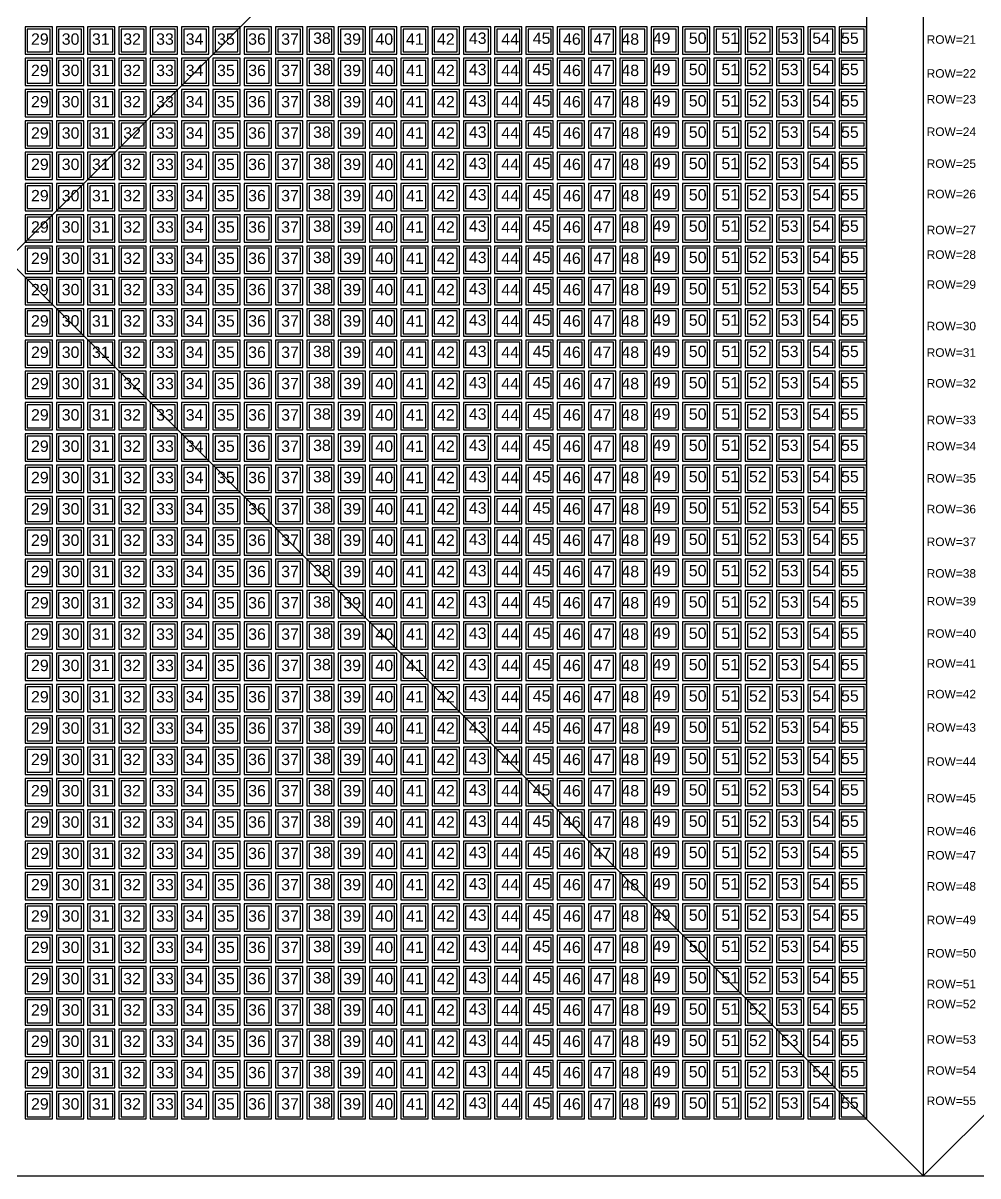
# Model space of a CAD drawing. Header units: inches. Extents: x 0 to 907042749, y -2200 to 1199479692.
# Drawn here: x 906922900 to 906939675, y 1199439583 to 1199459829 of the extents above; entities that cross this region are included whole.
import ezdxf

# ---------------------------------------------------------------- set-up
doc = ezdxf.new("R2010")
doc.units = ezdxf.units.IN
doc.header["$MEASUREMENT"] = 0
doc.styles.get("Standard").update_dxf_attribs({"font": 'arial.ttf'})

# ---------------------------------------------------------------- blocks, each defined once
blk = doc.blocks.new('Formwork')
blk.add_lwpolyline([(240, 240), (-240, 240), (-240, -240), (240, -240)], close=True)
blk.add_lwpolyline([(200, 200), (-200, 200), (-200, -200), (200, -200), (200, 200)])
blk = doc.blocks.new('*U66')
at = {"layer": 'Defpoints'}
blk.add_blockref('Formwork', (0, 0), dxfattribs=at)
blk = doc.blocks.new('*U65')
at = {"color": 0, "linetype": 'ByBlock', "lineweight": -2, "transparency": 16777216}
for p in [(15400, 18700), (15950, 18700), (16500, 18700), (17050, 18700), (17600, 18700), (18150, 18700), (18700, 18700), (19250, 18700), (19800, 18700), (20350, 18700), (20900, 18700), (21450, 18700), (22000, 18700), (22550, 18700), (23100, 18700), (23650, 18700), (24200, 18700), (24750, 18700), (25300, 18700), (25850, 18700), (26400, 18700), (26950, 18700), (27500, 18700), (28050, 18700), (28600, 18700), (29150, 18700), (29700, 18700), (15400, 18150), (15950, 18150), (16500, 18150), (17050, 18150), (17600, 18150), (18150, 18150), (18700, 18150), (19250, 18150), (19800, 18150), (20350, 18150), (20900, 18150), (21450, 18150), (22000, 18150), (22550, 18150), (23100, 18150), (23650, 18150), (24200, 18150), (24750, 18150), (25300, 18150), (25850, 18150), (26400, 18150), (26950, 18150), (27500, 18150), (28050, 18150), (28600, 18150), (29150, 18150), (29700, 18150), (15400, 17600), (15950, 17600), (16500, 17600), (17050, 17600), (17600, 17600), (18150, 17600), (18700, 17600), (19250, 17600), (19800, 17600), (20350, 17600), (20900, 17600), (21450, 17600), (22000, 17600), (22550, 17600), (23100, 17600), (23650, 17600), (24200, 17600), (24750, 17600), (25300, 17600), (25850, 17600), (26400, 17600), (26950, 17600), (27500, 17600), (28050, 17600), (28600, 17600), (29150, 17600), (29700, 17600), (15400, 17050), (15950, 17050), (16500, 17050), (17050, 17050), (17600, 17050), (18150, 17050), (18700, 17050), (19250, 17050), (19800, 17050), (20350, 17050), (20900, 17050), (21450, 17050), (22000, 17050), (22550, 17050), (23100, 17050), (23650, 17050), (24200, 17050), (24750, 17050), (25300, 17050), (25850, 17050), (26400, 17050), (26950, 17050), (27500, 17050), (28050, 17050), (28600, 17050), (29150, 17050), (29700, 17050), (15400, 16500), (15950, 16500), (16500, 16500), (17050, 16500), (17600, 16500), (18150, 16500), (18700, 16500), (19250, 16500), (19800, 16500), (20350, 16500), (20900, 16500), (21450, 16500), (22000, 16500), (22550, 16500), (23100, 16500), (23650, 16500), (24200, 16500), (24750, 16500), (25300, 16500), (25850, 16500), (26400, 16500), (26950, 16500), (27500, 16500), (28050, 16500), (28600, 16500), (29150, 16500), (29700, 16500), (15400, 15950), (15950, 15950), (16500, 15950), (17050, 15950), (17600, 15950), (18150, 15950), (18700, 15950), (19250, 15950), (19800, 15950), (20350, 15950), (20900, 15950), (21450, 15950), (22000, 15950), (22550, 15950), (23100, 15950), (23650, 15950), (24200, 15950), (24750, 15950), (25300, 15950), (25850, 15950), (26400, 15950), (26950, 15950), (27500, 15950), (28050, 15950), (28600, 15950), (29150, 15950), (29700, 15950), (15400, 15400), (15950, 15400), (16500, 15400), (17050, 15400), (17600, 15400), (18150, 15400), (18700, 15400), (19250, 15400), (19800, 15400), (20350, 15400), (20900, 15400), (21450, 15400), (22000, 15400), (22550, 15400), (23100, 15400), (23650, 15400), (24200, 15400), (24750, 15400), (25300, 15400), (25850, 15400), (26400, 15400), (26950, 15400), (27500, 15400), (28050, 15400), (28600, 15400), (29150, 15400), (29700, 15400), (15400, 14850), (15950, 14850), (16500, 14850), (17050, 14850), (17600, 14850), (18150, 14850), (18700, 14850), (19250, 14850), (19800, 14850), (20350, 14850), (20900, 14850), (21450, 14850), (22000, 14850), (22550, 14850), (23100, 14850), (23650, 14850), (24200, 14850), (24750, 14850), (25300, 14850), (25850, 14850), (26400, 14850), (26950, 14850), (27500, 14850), (28050, 14850), (28600, 14850), (29150, 14850), (29700, 14850), (15400, 14300), (15950, 14300), (16500, 14300), (17050, 14300), (17600, 14300), (18150, 14300), (18700, 14300), (19250, 14300), (19800, 14300), (20350, 14300), (20900, 14300), (21450, 14300), (22000, 14300), (22550, 14300), (23100, 14300), (23650, 14300), (24200, 14300), (24750, 14300), (25300, 14300), (25850, 14300), (26400, 14300), (26950, 14300), (27500, 14300), (28050, 14300), (28600, 14300), (29150, 14300), (29700, 14300), (15400, 13750), (15950, 13750), (16500, 13750), (17050, 13750), (17600, 13750), (18150, 13750), (18700, 13750), (19250, 13750), (19800, 13750), (20350, 13750), (20900, 13750), (21450, 13750), (22000, 13750), (22550, 13750), (23100, 13750), (23650, 13750), (24200, 13750), (24750, 13750), (25300, 13750), (25850, 13750), (26400, 13750), (26950, 13750), (27500, 13750), (28050, 13750), (28600, 13750), (29150, 13750), (29700, 13750), (15400, 13200), (15950, 13200), (16500, 13200), (17050, 13200), (17600, 13200), (18150, 13200), (18700, 13200), (19250, 13200), (19800, 13200), (20350, 13200), (20900, 13200), (21450, 13200), (22000, 13200), (22550, 13200), (23100, 13200), (23650, 13200), (24200, 13200), (24750, 13200), (25300, 13200), (25850, 13200), (26400, 13200), (26950, 13200), (27500, 13200), (28050, 13200), (28600, 13200), (29150, 13200), (29700, 13200), (15400, 12650), (15950, 12650), (16500, 12650), (17050, 12650), (17600, 12650), (18150, 12650), (18700, 12650), (19250, 12650), (19800, 12650), (20350, 12650), (20900, 12650), (21450, 12650), (22000, 12650), (22550, 12650), (23100, 12650), (23650, 12650), (24200, 12650), (24750, 12650), (25300, 12650), (25850, 12650), (26400, 12650), (26950, 12650), (27500, 12650), (28050, 12650), (28600, 12650), (29150, 12650), (29700, 12650), (15400, 12100), (15950, 12100), (16500, 12100), (17050, 12100), (17600, 12100), (18150, 12100), (18700, 12100), (19250, 12100), (19800, 12100), (20350, 12100), (20900, 12100), (21450, 12100), (22000, 12100), (22550, 12100), (23100, 12100), (23650, 12100), (24200, 12100), (24750, 12100), (25300, 12100), (25850, 12100), (26400, 12100), (26950, 12100), (27500, 12100), (28050, 12100), (28600, 12100), (29150, 12100), (29700, 12100), (15400, 11550), (15950, 11550), (16500, 11550), (17050, 11550), (17600, 11550), (18150, 11550), (18700, 11550), (19250, 11550), (19800, 11550), (20350, 11550), (20900, 11550), (21450, 11550), (22000, 11550), (22550, 11550), (23100, 11550), (23650, 11550), (24200, 11550), (24750, 11550), (25300, 11550), (25850, 11550), (26400, 11550), (26950, 11550), (27500, 11550), (28050, 11550), (28600, 11550), (29150, 11550), (29700, 11550), (15400, 11000), (15950, 11000), (16500, 11000), (17050, 11000), (17600, 11000), (18150, 11000), (18700, 11000), (19250, 11000), (19800, 11000), (20350, 11000), (20900, 11000), (21450, 11000), (22000, 11000), (22550, 11000), (23100, 11000), (23650, 11000), (24200, 11000), (24750, 11000), (25300, 11000), (25850, 11000), (26400, 11000), (26950, 11000), (27500, 11000), (28050, 11000), (28600, 11000), (29150, 11000), (29700, 11000), (15400, 10450), (15950, 10450), (16500, 10450), (17050, 10450), (17600, 10450), (18150, 10450), (18700, 10450), (19250, 10450), (19800, 10450), (20350, 10450), (20900, 10450), (21450, 10450), (22000, 10450), (22550, 10450), (23100, 10450), (23650, 10450), (24200, 10450), (24750, 10450), (25300, 10450), (25850, 10450), (26400, 10450), (26950, 10450), (27500, 10450), (28050, 10450), (28600, 10450), (29150, 10450), (29700, 10450), (15400, 9900), (15950, 9900), (16500, 9900), (17050, 9900), (17600, 9900), (18150, 9900), (18700, 9900), (19250, 9900), (19800, 9900), (20350, 9900), (20900, 9900), (21450, 9900), (22000, 9900), (22550, 9900), (23100, 9900), (23650, 9900), (24200, 9900), (24750, 9900), (25300, 9900), (25850, 9900), (26400, 9900), (26950, 9900), (27500, 9900), (28050, 9900), (28600, 9900), (29150, 9900), (29700, 9900), (15400, 9350), (15950, 9350), (16500, 9350), (17050, 9350), (17600, 9350), (18150, 9350), (18700, 9350), (19250, 9350), (19800, 9350), (20350, 9350), (20900, 9350), (21450, 9350), (22000, 9350), (22550, 9350), (23100, 9350), (23650, 9350), (24200, 9350), (24750, 9350), (25300, 9350), (25850, 9350), (26400, 9350), (26950, 9350), (27500, 9350), (28050, 9350), (28600, 9350), (29150, 9350), (29700, 9350), (15400, 8800), (15950, 8800), (16500, 8800), (17050, 8800), (17600, 8800), (18150, 8800), (18700, 8800), (19250, 8800), (19800, 8800), (20350, 8800), (20900, 8800), (21450, 8800), (22000, 8800), (22550, 8800), (23100, 8800), (23650, 8800), (24200, 8800), (24750, 8800), (25300, 8800), (25850, 8800), (26400, 8800), (26950, 8800), (27500, 8800), (28050, 8800), (28600, 8800), (29150, 8800), (29700, 8800), (15400, 8250), (15950, 8250), (16500, 8250), (17050, 8250), (17600, 8250), (18150, 8250), (18700, 8250), (19250, 8250), (19800, 8250), (20350, 8250), (20900, 8250), (21450, 8250), (22000, 8250), (22550, 8250), (23100, 8250), (23650, 8250), (24200, 8250), (24750, 8250), (25300, 8250), (25850, 8250), (26400, 8250), (26950, 8250), (27500, 8250), (28050, 8250), (28600, 8250), (29150, 8250), (29700, 8250), (15400, 7700), (15950, 7700), (16500, 7700), (17050, 7700), (17600, 7700), (18150, 7700), (18700, 7700), (19250, 7700), (19800, 7700), (20350, 7700), (20900, 7700), (21450, 7700), (22000, 7700), (22550, 7700), (23100, 7700), (23650, 7700), (24200, 7700), (24750, 7700), (25300, 7700), (25850, 7700), (26400, 7700), (26950, 7700), (27500, 7700), (28050, 7700), (28600, 7700), (29150, 7700), (29700, 7700), (15400, 7150), (15950, 7150), (16500, 7150), (17050, 7150), (17600, 7150), (18150, 7150), (18700, 7150), (19250, 7150), (19800, 7150), (20350, 7150), (20900, 7150), (21450, 7150), (22000, 7150), (22550, 7150), (23100, 7150), (23650, 7150), (24200, 7150), (24750, 7150), (25300, 7150), (25850, 7150), (26400, 7150), (26950, 7150), (27500, 7150), (28050, 7150), (28600, 7150), (29150, 7150), (29700, 7150), (15400, 6600), (15950, 6600), (16500, 6600), (17050, 6600), (17600, 6600), (18150, 6600), (18700, 6600), (19250, 6600), (19800, 6600), (20350, 6600), (20900, 6600), (21450, 6600), (22000, 6600), (22550, 6600), (23100, 6600), (23650, 6600), (24200, 6600), (24750, 6600), (25300, 6600), (25850, 6600), (26400, 6600), (26950, 6600), (27500, 6600), (28050, 6600), (28600, 6600), (29150, 6600), (29700, 6600), (15400, 6050), (15950, 6050), (16500, 6050), (17050, 6050), (17600, 6050), (18150, 6050), (18700, 6050), (19250, 6050), (19800, 6050), (20350, 6050), (20900, 6050), (21450, 6050), (22000, 6050), (22550, 6050), (23100, 6050), (23650, 6050), (24200, 6050), (24750, 6050), (25300, 6050), (25850, 6050), (26400, 6050), (26950, 6050), (27500, 6050), (28050, 6050), (28600, 6050), (29150, 6050), (29700, 6050), (15400, 5500), (15950, 5500), (16500, 5500), (17050, 5500), (17600, 5500), (18150, 5500), (18700, 5500), (19250, 5500), (19800, 5500), (20350, 5500), (20900, 5500), (21450, 5500), (22000, 5500), (22550, 5500), (23100, 5500), (23650, 5500), (24200, 5500), (24750, 5500), (25300, 5500), (25850, 5500), (26400, 5500), (26950, 5500), (27500, 5500), (28050, 5500), (28600, 5500), (29150, 5500), (29700, 5500), (15400, 4950), (15950, 4950), (16500, 4950), (17050, 4950), (17600, 4950), (18150, 4950), (18700, 4950), (19250, 4950), (19800, 4950), (20350, 4950), (20900, 4950), (21450, 4950), (22000, 4950), (22550, 4950), (23100, 4950), (23650, 4950), (24200, 4950), (24750, 4950), (25300, 4950), (25850, 4950), (26400, 4950), (26950, 4950), (27500, 4950), (28050, 4950), (28600, 4950), (29150, 4950), (29700, 4950), (15400, 4400), (15950, 4400), (16500, 4400), (17050, 4400), (17600, 4400), (18150, 4400), (18700, 4400), (19250, 4400), (19800, 4400), (20350, 4400), (20900, 4400), (21450, 4400), (22000, 4400), (22550, 4400), (23100, 4400), (23650, 4400), (24200, 4400), (24750, 4400), (25300, 4400), (25850, 4400), (26400, 4400), (26950, 4400), (27500, 4400), (28050, 4400), (28600, 4400), (29150, 4400), (29700, 4400), (15400, 3850), (15950, 3850), (16500, 3850), (17050, 3850), (17600, 3850), (18150, 3850), (18700, 3850), (19250, 3850), (19800, 3850), (20350, 3850), (20900, 3850), (21450, 3850), (22000, 3850), (22550, 3850), (23100, 3850), (23650, 3850), (24200, 3850), (24750, 3850), (25300, 3850), (25850, 3850), (26400, 3850), (26950, 3850), (27500, 3850), (28050, 3850), (28600, 3850), (29150, 3850), (29700, 3850), (15400, 3300), (15950, 3300), (16500, 3300), (17050, 3300), (17600, 3300), (18150, 3300), (18700, 3300), (19250, 3300), (19800, 3300), (20350, 3300), (20900, 3300), (21450, 3300), (22000, 3300), (22550, 3300), (23100, 3300), (23650, 3300), (24200, 3300), (24750, 3300), (25300, 3300), (25850, 3300), (26400, 3300), (26950, 3300), (27500, 3300), (28050, 3300), (28600, 3300), (29150, 3300), (29700, 3300), (15400, 2750), (15950, 2750), (16500, 2750), (17050, 2750), (17600, 2750), (18150, 2750), (18700, 2750), (19250, 2750), (19800, 2750), (20350, 2750), (20900, 2750), (21450, 2750), (22000, 2750), (22550, 2750), (23100, 2750), (23650, 2750), (24200, 2750), (24750, 2750), (25300, 2750), (25850, 2750), (26400, 2750), (26950, 2750), (27500, 2750), (28050, 2750), (28600, 2750), (29150, 2750), (29700, 2750), (15400, 2200), (15950, 2200), (16500, 2200), (17050, 2200), (17600, 2200), (18150, 2200), (18700, 2200), (19250, 2200), (19800, 2200), (20350, 2200), (20900, 2200), (21450, 2200), (22000, 2200), (22550, 2200), (23100, 2200), (23650, 2200), (24200, 2200), (24750, 2200), (25300, 2200), (25850, 2200), (26400, 2200), (26950, 2200), (27500, 2200), (28050, 2200), (28600, 2200), (29150, 2200), (29700, 2200), (15400, 1650), (15950, 1650), (16500, 1650), (17050, 1650), (17600, 1650), (18150, 1650), (18700, 1650), (19250, 1650), (19800, 1650), (20350, 1650), (20900, 1650), (21450, 1650), (22000, 1650), (22550, 1650), (23100, 1650), (23650, 1650), (24200, 1650), (24750, 1650), (25300, 1650), (25850, 1650), (26400, 1650), (26950, 1650), (27500, 1650), (28050, 1650), (28600, 1650), (29150, 1650), (29700, 1650), (15400, 1100), (15950, 1100), (16500, 1100), (17050, 1100), (17600, 1100), (18150, 1100), (18700, 1100), (19250, 1100), (19800, 1100), (20350, 1100), (20900, 1100), (21450, 1100), (22000, 1100), (22550, 1100), (23100, 1100), (23650, 1100), (24200, 1100), (24750, 1100), (25300, 1100), (25850, 1100), (26400, 1100), (26950, 1100), (27500, 1100), (28050, 1100), (28600, 1100), (29150, 1100), (29700, 1100), (15400, 550), (15950, 550), (16500, 550), (17050, 550), (17600, 550), (18150, 550), (18700, 550), (19250, 550), (19800, 550), (20350, 550), (20900, 550), (21450, 550), (22000, 550), (22550, 550), (23100, 550), (23650, 550), (24200, 550), (24750, 550), (25300, 550), (25850, 550), (26400, 550), (26950, 550), (27500, 550), (28050, 550), (28600, 550), (29150, 550), (29700, 550), (15400, 0), (15950, 0), (16500, 0), (17050, 0), (17600, 0), (18150, 0), (18700, 0), (19250, 0), (19800, 0), (20350, 0), (20900, 0), (21450, 0), (22000, 0), (22550, 0), (23100, 0), (23650, 0), (24200, 0), (24750, 0), (25300, 0), (25850, 0), (26400, 0), (26950, 0), (27500, 0), (28050, 0), (28600, 0), (29150, 0), (29700, 0)]:
    blk.add_blockref('*U66', p, dxfattribs=at)
blk = doc.blocks.new('A$C5B282A8D')
for s, p in [('1', (240, -240)), ('2', (620, -256)), ('3', (1195, -240)), ('4', (1737, -240)), ('5', (2275, -240)), ('6', (2847, -240)), ('7', (3397, -240)), ('8', (3986, -253)), ('9', (4542, -240)), ('10', (5002, -283)), ('11', (5528, -283)), ('12', (6050, -283)), ('13', (6637, -283)), ('14', (7192, -283)), ('15', (7728, -271)), ('16', (8250, -271)), ('17', (8813, -283)), ('18', (9325, -283)), ('19', (9916, -283)), ('20', (10506, -290)), ('21', (11095, -275)), ('22', (11624, -275)), ('23', (12213, -275)), ('24', (12726, -275)), ('25', (13283, -275)), ('26', (13803, -275)), ('27', (14429, -275)), ('28', (14893, -275)), ('29', (15465, -275)), ('30', (16005, -275)), ('31', (16536, -275)), ('32', (17085, -275)), ('33', (17663, -275)), ('34', (18183, -275)), ('35', (18733, -275)), ('36', (19280, -275)), ('37', (19860, -275)), ('38', (20421, -260)), ('39', (20951, -275)), ('40', (21516, -275)), ('41', (22054, -275)), ('42', (22597, -275)), ('43', (23157, -260)), ('44', (23727, -275)), ('45', (24280, -260)), ('46', (24811, -275)), ('47', (25346, -275)), ('48', (25837, -275)), ('49', (26387, -260)), ('50', (27021, -260)), ('51', (27594, -260)), ('52', (28078, -260)), ('53', (28638, -260)), ('54', (29190, -260)), ('55', (29695, -260))]:
    blk.add_text(s, height=200).set_placement(p)
blk = doc.blocks.new('Casting_yard_type_2')
for p, q in [((-16090, 16090), (-16090, -16090)), ((-16090, 16090), (16090, -16090)), ((16090, 16090), (-16090, -16090)), ((16090, 16090), (16090, -16090)), ((15090, 15090), (15090, -15090)), ((-16090, -16090), (16090, -16090))]:
    blk.add_line(p, q)
for name, p in [('*U65', (-14850, -14850)), ('A$C5B282A8D', (-15050, 4050))]:
    blk.add_blockref(name, p)
for s, height, p in [('ROW=21', 150, (-16031, 3792)), ('38', 200, (5371, 3240)), ('43', 200, (8107, 3240)), ('49', 200, (11337, 3240)), ('50', 200, (11971, 3240)), ('52', 200, (13028, 3240)), ('53', 200, (13588, 3240)), ('ROW=22', 150, (-16031, 3196)), ('29', 200, (415, 3225)), ('30', 200, (955, 3225)), ('31', 200, (1486, 3225)), ('32', 200, (2035, 3225)), ('33', 200, (2613, 3225)), ('34', 200, (3133, 3225)), ('35', 200, (3683, 3225)), ('36', 200, (4230, 3225)), ('37', 200, (4810, 3225)), ('39', 200, (5901, 3225)), ('40', 200, (6466, 3225)), ('41', 200, (7004, 3225)), ('42', 200, (7547, 3225)), ('44', 200, (8677, 3225)), ('45', 200, (9230, 3240)), ('46', 200, (9761, 3225)), ('47', 200, (10296, 3225)), ('48', 200, (10787, 3225)), ('51', 200, (12544, 3240)), ('54', 200, (14140, 3240)), ('55', 200, (14645, 3240)), ('ROW=23', 150, (-16031, 2743)), ('29', 200, (415, 2675)), ('30', 200, (955, 2675)), ('31', 200, (1486, 2675)), ('32', 200, (2035, 2675)), ('33', 200, (2613, 2675)), ('34', 200, (3133, 2675)), ('35', 200, (3683, 2675)), ('36', 200, (4230, 2675)), ('37', 200, (4810, 2675)), ('38', 200, (5371, 2690)), ('39', 200, (5901, 2675)), ('40', 200, (6466, 2675)), ('41', 200, (7004, 2675)), ('42', 200, (7547, 2675)), ('43', 200, (8107, 2690)), ('44', 200, (8677, 2675)), ('45', 200, (9230, 2690)), ('46', 200, (9761, 2675)), ('47', 200, (10296, 2675)), ('48', 200, (10787, 2675)), ('49', 200, (11337, 2690)), ('50', 200, (11971, 2690)), ('51', 200, (12544, 2690)), ('52', 200, (13028, 2690)), ('53', 200, (13588, 2690)), ('54', 200, (14140, 2690)), ('55', 200, (14645, 2690)), ('ROW=24', 150, (-16031, 2173)), ('29', 200, (415, 2125)), ('30', 200, (955, 2125)), ('31', 200, (1486, 2125)), ('32', 200, (2035, 2125)), ('33', 200, (2613, 2125)), ('34', 200, (3133, 2125)), ('35', 200, (3683, 2125)), ('36', 200, (4230, 2125)), ('37', 200, (4810, 2125)), ('38', 200, (5371, 2140)), ('39', 200, (5901, 2125)), ('40', 200, (6466, 2125)), ('41', 200, (7004, 2125)), ('42', 200, (7547, 2125)), ('43', 200, (8107, 2140)), ('44', 200, (8677, 2125)), ('45', 200, (9230, 2140)), ('46', 200, (9761, 2125)), ('47', 200, (10296, 2125)), ('48', 200, (10787, 2125)), ('49', 200, (11337, 2140)), ('50', 200, (11971, 2140)), ('51', 200, (12544, 2140)), ('52', 200, (13028, 2140)), ('53', 200, (13588, 2140)), ('54', 200, (14140, 2140)), ('55', 200, (14645, 2140)), ('ROW=25', 150, (-16031, 1612)), ('29', 200, (415, 1575)), ('30', 200, (955, 1575)), ('31', 200, (1486, 1575)), ('32', 200, (2035, 1575)), ('33', 200, (2613, 1575)), ('34', 200, (3133, 1575)), ('35', 200, (3683, 1575)), ('36', 200, (4230, 1575)), ('37', 200, (4810, 1575)), ('38', 200, (5371, 1590)), ('39', 200, (5901, 1575)), ('40', 200, (6466, 1575)), ('41', 200, (7004, 1575)), ('42', 200, (7547, 1575)), ('43', 200, (8107, 1590)), ('44', 200, (8677, 1575)), ('45', 200, (9230, 1590)), ('46', 200, (9761, 1575)), ('47', 200, (10296, 1575)), ('48', 200, (10787, 1575)), ('49', 200, (11337, 1590)), ('50', 200, (11971, 1590)), ('51', 200, (12544, 1590)), ('52', 200, (13028, 1590)), ('53', 200, (13588, 1590)), ('54', 200, (14140, 1590)), ('55', 200, (14645, 1590)), ('ROW=26', 150, (-16031, 1079)), ('29', 200, (415, 1025)), ('30', 200, (955, 1025)), ('31', 200, (1486, 1025)), ('32', 200, (2035, 1025)), ('33', 200, (2613, 1025)), ('34', 200, (3133, 1025)), ('35', 200, (3683, 1025)), ('36', 200, (4230, 1025)), ('37', 200, (4810, 1025)), ('38', 200, (5371, 1040)), ('39', 200, (5901, 1025)), ('40', 200, (6466, 1025)), ('41', 200, (7004, 1025)), ('42', 200, (7547, 1025)), ('43', 200, (8107, 1040)), ('44', 200, (8677, 1025)), ('45', 200, (9230, 1040)), ('46', 200, (9761, 1025)), ('47', 200, (10296, 1025)), ('48', 200, (10787, 1025)), ('49', 200, (11337, 1040)), ('50', 200, (11971, 1040)), ('51', 200, (12544, 1040)), ('52', 200, (13028, 1040)), ('53', 200, (13588, 1040)), ('54', 200, (14140, 1040)), ('55', 200, (14645, 1040)), ('29', 200, (415, 475)), ('30', 200, (955, 475)), ('31', 200, (1486, 475)), ('32', 200, (2035, 475)), ('33', 200, (2613, 475)), ('34', 200, (3133, 475)), ('35', 200, (3683, 475)), ('36', 200, (4230, 475)), ('37', 200, (4810, 475)), ('38', 200, (5371, 490)), ('39', 200, (5901, 475)), ('40', 200, (6466, 475)), ('41', 200, (7004, 475)), ('42', 200, (7547, 475)), ('43', 200, (8107, 490)), ('44', 200, (8677, 475)), ('45', 200, (9230, 490)), ('46', 200, (9761, 475)), ('47', 200, (10296, 475)), ('48', 200, (10787, 475)), ('49', 200, (11337, 490)), ('50', 200, (11971, 490)), ('51', 200, (12544, 490)), ('52', 200, (13028, 490)), ('53', 200, (13588, 490)), ('54', 200, (14140, 490)), ('55', 200, (14645, 490)), ('ROW=27', 150, (-16031, 447)), ('ROW=28', 150, (-16031, 15)), ('29', 200, (415, -75)), ('30', 200, (955, -75)), ('31', 200, (1486, -75)), ('32', 200, (2035, -75)), ('33', 200, (2613, -75)), ('34', 200, (3133, -75)), ('35', 200, (3683, -75)), ('36', 200, (4230, -75)), ('37', 200, (4810, -75)), ('38', 200, (5371, -60)), ('39', 200, (5901, -75)), ('40', 200, (6466, -75)), ('41', 200, (7004, -75)), ('42', 200, (7547, -75)), ('43', 200, (8107, -60)), ('44', 200, (8677, -75)), ('45', 200, (9230, -60)), ('46', 200, (9761, -75)), ('47', 200, (10296, -75)), ('48', 200, (10787, -75)), ('49', 200, (11337, -60)), ('50', 200, (11971, -60)), ('51', 200, (12544, -60)), ('52', 200, (13028, -60)), ('53', 200, (13588, -60)), ('54', 200, (14140, -60)), ('55', 200, (14645, -60)), ('ROW=29', 150, (-16031, -511)), ('29', 200, (415, -625)), ('30', 200, (955, -625)), ('31', 200, (1486, -625)), ('32', 200, (2035, -625)), ('33', 200, (2613, -625)), ('34', 200, (3133, -625)), ('35', 200, (3683, -625)), ('36', 200, (4230, -625)), ('37', 200, (4810, -625)), ('38', 200, (5371, -610)), ('39', 200, (5901, -625)), ('40', 200, (6466, -625)), ('41', 200, (7004, -625)), ('42', 200, (7547, -625)), ('43', 200, (8107, -610)), ('44', 200, (8677, -625)), ('45', 200, (9230, -610)), ('46', 200, (9761, -625)), ('47', 200, (10296, -625)), ('48', 200, (10787, -625)), ('49', 200, (11337, -610)), ('50', 200, (11971, -610)), ('51', 200, (12544, -610)), ('52', 200, (13028, -610)), ('53', 200, (13588, -610)), ('54', 200, (14140, -610)), ('55', 200, (14645, -610)), ('29', 200, (415, -1175)), ('30', 200, (955, -1175)), ('31', 200, (1486, -1175)), ('32', 200, (2035, -1175)), ('33', 200, (2613, -1175)), ('34', 200, (3133, -1175)), ('35', 200, (3683, -1175)), ('36', 200, (4230, -1175)), ('37', 200, (4810, -1175)), ('38', 200, (5371, -1160)), ('39', 200, (5901, -1175)), ('40', 200, (6466, -1175)), ('41', 200, (7004, -1175)), ('42', 200, (7547, -1175)), ('43', 200, (8107, -1160)), ('44', 200, (8677, -1175)), ('45', 200, (9230, -1160)), ('46', 200, (9761, -1175)), ('47', 200, (10296, -1175)), ('48', 200, (10787, -1175)), ('49', 200, (11337, -1160)), ('50', 200, (11971, -1160)), ('51', 200, (12544, -1160)), ('52', 200, (13028, -1160)), ('53', 200, (13588, -1160)), ('54', 200, (14140, -1160)), ('55', 200, (14645, -1160)), ('ROW=30', 150, (-16031, -1240)), ('ROW=31', 150, (-16031, -1705)), ('29', 200, (415, -1725)), ('30', 200, (955, -1725)), ('31', 200, (1486, -1725)), ('32', 200, (2035, -1725)), ('33', 200, (2613, -1725)), ('34', 200, (3133, -1725)), ('35', 200, (3683, -1725)), ('36', 200, (4230, -1725)), ('37', 200, (4810, -1725)), ('38', 200, (5371, -1710)), ('39', 200, (5901, -1725)), ('40', 200, (6466, -1725)), ('41', 200, (7004, -1725)), ('42', 200, (7547, -1725)), ('43', 200, (8107, -1710)), ('44', 200, (8677, -1725)), ('45', 200, (9230, -1710)), ('46', 200, (9761, -1725)), ('47', 200, (10296, -1725)), ('48', 200, (10787, -1725)), ('49', 200, (11337, -1710)), ('50', 200, (11971, -1710)), ('51', 200, (12544, -1710)), ('52', 200, (13028, -1710)), ('53', 200, (13588, -1710)), ('54', 200, (14140, -1710)), ('55', 200, (14645, -1710)), ('ROW=32', 150, (-16031, -2246)), ('29', 200, (415, -2275)), ('30', 200, (955, -2275)), ('31', 200, (1486, -2275)), ('32', 200, (2035, -2275)), ('33', 200, (2613, -2275)), ('34', 200, (3133, -2275)), ('35', 200, (3683, -2275)), ('36', 200, (4230, -2275)), ('37', 200, (4810, -2275)), ('38', 200, (5371, -2260)), ('39', 200, (5901, -2275)), ('40', 200, (6466, -2275)), ('41', 200, (7004, -2275)), ('42', 200, (7547, -2275)), ('43', 200, (8107, -2260)), ('44', 200, (8677, -2275)), ('45', 200, (9230, -2260)), ('46', 200, (9761, -2275)), ('47', 200, (10296, -2275)), ('48', 200, (10787, -2275)), ('49', 200, (11337, -2260)), ('50', 200, (11971, -2260)), ('51', 200, (12544, -2260)), ('52', 200, (13028, -2260)), ('53', 200, (13588, -2260)), ('54', 200, (14140, -2260)), ('55', 200, (14645, -2260)), ('29', 200, (415, -2825)), ('30', 200, (955, -2825)), ('31', 200, (1486, -2825)), ('32', 200, (2035, -2825)), ('33', 200, (2613, -2825)), ('34', 200, (3133, -2825)), ('35', 200, (3683, -2825)), ('36', 200, (4230, -2825)), ('37', 200, (4810, -2825)), ('38', 200, (5371, -2810)), ('39', 200, (5901, -2825)), ('40', 200, (6466, -2825)), ('41', 200, (7004, -2825)), ('42', 200, (7547, -2825)), ('43', 200, (8107, -2810)), ('44', 200, (8677, -2825)), ('45', 200, (9230, -2810)), ('46', 200, (9761, -2825)), ('47', 200, (10296, -2825)), ('48', 200, (10787, -2825)), ('49', 200, (11337, -2810)), ('50', 200, (11971, -2810)), ('51', 200, (12544, -2810)), ('52', 200, (13028, -2810)), ('53', 200, (13588, -2810)), ('54', 200, (14140, -2810)), ('55', 200, (14645, -2810)), ('ROW=33', 150, (-16031, -2888)), ('ROW=34', 150, (-16031, -3349)), ('29', 200, (415, -3375)), ('30', 200, (955, -3375)), ('31', 200, (1486, -3375)), ('32', 200, (2035, -3375)), ('33', 200, (2613, -3375)), ('34', 200, (3133, -3375)), ('35', 200, (3683, -3375)), ('36', 200, (4230, -3375)), ('37', 200, (4810, -3375)), ('38', 200, (5371, -3360)), ('39', 200, (5901, -3375)), ('40', 200, (6466, -3375)), ('41', 200, (7004, -3375)), ('42', 200, (7547, -3375)), ('43', 200, (8107, -3360)), ('44', 200, (8677, -3375)), ('45', 200, (9230, -3360)), ('46', 200, (9761, -3375)), ('47', 200, (10296, -3375)), ('48', 200, (10787, -3375)), ('49', 200, (11337, -3360)), ('50', 200, (11971, -3360)), ('51', 200, (12544, -3360)), ('52', 200, (13028, -3360)), ('53', 200, (13588, -3360)), ('54', 200, (14140, -3360)), ('55', 200, (14645, -3360)), ('ROW=35', 150, (-16031, -3914)), ('29', 200, (415, -3925)), ('30', 200, (955, -3925)), ('31', 200, (1486, -3925)), ('32', 200, (2035, -3925)), ('33', 200, (2613, -3925)), ('34', 200, (3133, -3925)), ('35', 200, (3683, -3925)), ('36', 200, (4230, -3925)), ('37', 200, (4810, -3925)), ('38', 200, (5371, -3910)), ('39', 200, (5901, -3925)), ('40', 200, (6466, -3925)), ('41', 200, (7004, -3925)), ('42', 200, (7547, -3925)), ('43', 200, (8107, -3910)), ('44', 200, (8677, -3925)), ('45', 200, (9230, -3910)), ('46', 200, (9761, -3925)), ('47', 200, (10296, -3925)), ('48', 200, (10787, -3925)), ('49', 200, (11337, -3910)), ('50', 200, (11971, -3910)), ('51', 200, (12544, -3910)), ('52', 200, (13028, -3910)), ('53', 200, (13588, -3910)), ('54', 200, (14140, -3910)), ('55', 200, (14645, -3910)), ('ROW=36', 150, (-16031, -4454)), ('29', 200, (415, -4475)), ('30', 200, (955, -4475)), ('31', 200, (1486, -4475)), ('32', 200, (2035, -4475)), ('33', 200, (2613, -4475)), ('34', 200, (3133, -4475)), ('35', 200, (3683, -4475)), ('36', 200, (4230, -4475)), ('37', 200, (4810, -4475)), ('38', 200, (5371, -4460)), ('39', 200, (5901, -4475)), ('40', 200, (6466, -4475)), ('41', 200, (7004, -4475)), ('42', 200, (7547, -4475)), ('43', 200, (8107, -4460)), ('44', 200, (8677, -4475)), ('45', 200, (9230, -4460)), ('46', 200, (9761, -4475)), ('47', 200, (10296, -4475)), ('48', 200, (10787, -4475)), ('49', 200, (11337, -4460)), ('50', 200, (11971, -4460)), ('51', 200, (12544, -4460)), ('52', 200, (13028, -4460)), ('53', 200, (13588, -4460)), ('54', 200, (14140, -4460)), ('55', 200, (14645, -4460)), ('29', 200, (415, -5025)), ('30', 200, (955, -5025)), ('31', 200, (1486, -5025)), ('32', 200, (2035, -5025)), ('33', 200, (2613, -5025)), ('34', 200, (3133, -5025)), ('35', 200, (3683, -5025)), ('36', 200, (4230, -5025)), ('37', 200, (4810, -5025)), ('38', 200, (5371, -5010)), ('39', 200, (5901, -5025)), ('40', 200, (6466, -5025)), ('41', 200, (7004, -5025)), ('42', 200, (7547, -5025)), ('43', 200, (8107, -5010)), ('44', 200, (8677, -5025)), ('45', 200, (9230, -5010)), ('46', 200, (9761, -5025)), ('47', 200, (10296, -5025)), ('48', 200, (10787, -5025)), ('49', 200, (11337, -5010)), ('50', 200, (11971, -5010)), ('51', 200, (12544, -5010)), ('52', 200, (13028, -5010)), ('53', 200, (13588, -5010)), ('54', 200, (14140, -5010)), ('55', 200, (14645, -5010)), ('ROW=37', 150, (-16031, -5029)), ('ROW=38', 150, (-16031, -5584)), ('29', 200, (415, -5575)), ('30', 200, (955, -5575)), ('31', 200, (1486, -5575)), ('32', 200, (2035, -5575)), ('33', 200, (2613, -5575)), ('34', 200, (3133, -5575)), ('35', 200, (3683, -5575)), ('36', 200, (4230, -5575)), ('37', 200, (4810, -5575)), ('38', 200, (5371, -5560)), ('39', 200, (5901, -5575)), ('40', 200, (6466, -5575)), ('41', 200, (7004, -5575)), ('42', 200, (7547, -5575)), ('43', 200, (8107, -5560)), ('44', 200, (8677, -5575)), ('45', 200, (9230, -5560)), ('46', 200, (9761, -5575)), ('47', 200, (10296, -5575)), ('48', 200, (10787, -5575)), ('49', 200, (11337, -5560)), ('50', 200, (11971, -5560)), ('51', 200, (12544, -5560)), ('52', 200, (13028, -5560)), ('53', 200, (13588, -5560)), ('54', 200, (14140, -5560)), ('55', 200, (14645, -5560)), ('ROW=39', 150, (-16031, -6072)), ('29', 200, (415, -6125)), ('30', 200, (955, -6125)), ('31', 200, (1486, -6125)), ('32', 200, (2035, -6125)), ('33', 200, (2613, -6125)), ('34', 200, (3133, -6125)), ('35', 200, (3683, -6125)), ('36', 200, (4230, -6125)), ('37', 200, (4810, -6125)), ('38', 200, (5371, -6110)), ('39', 200, (5901, -6125)), ('40', 200, (6466, -6125)), ('41', 200, (7004, -6125)), ('42', 200, (7547, -6125)), ('43', 200, (8107, -6110)), ('44', 200, (8677, -6125)), ('45', 200, (9230, -6110)), ('46', 200, (9761, -6125)), ('47', 200, (10296, -6125)), ('48', 200, (10787, -6125)), ('49', 200, (11337, -6110)), ('50', 200, (11971, -6110)), ('51', 200, (12544, -6110)), ('52', 200, (13028, -6110)), ('53', 200, (13588, -6110)), ('54', 200, (14140, -6110)), ('55', 200, (14645, -6110)), ('29', 200, (415, -6675)), ('30', 200, (955, -6675)), ('31', 200, (1486, -6675)), ('32', 200, (2035, -6675)), ('33', 200, (2613, -6675)), ('34', 200, (3133, -6675)), ('35', 200, (3683, -6675)), ('36', 200, (4230, -6675)), ('37', 200, (4810, -6675)), ('38', 200, (5371, -6660)), ('39', 200, (5901, -6675)), ('40', 200, (6466, -6675)), ('41', 200, (7004, -6675)), ('42', 200, (7547, -6675)), ('43', 200, (8107, -6660)), ('44', 200, (8677, -6675)), ('45', 200, (9230, -6660)), ('46', 200, (9761, -6675)), ('47', 200, (10296, -6675)), ('48', 200, (10787, -6675)), ('49', 200, (11337, -6660)), ('50', 200, (11971, -6660)), ('51', 200, (12544, -6660)), ('52', 200, (13028, -6660)), ('53', 200, (13588, -6660)), ('54', 200, (14140, -6660)), ('55', 200, (14645, -6660)), ('ROW=40', 150, (-16031, -6640)), ('ROW=41', 150, (-16031, -7165)), ('29', 200, (415, -7225)), ('30', 200, (955, -7225)), ('31', 200, (1486, -7225)), ('32', 200, (2035, -7225)), ('33', 200, (2613, -7225)), ('34', 200, (3133, -7225)), ('35', 200, (3683, -7225)), ('36', 200, (4230, -7225)), ('37', 200, (4810, -7225)), ('38', 200, (5371, -7210)), ('39', 200, (5901, -7225)), ('40', 200, (6466, -7225)), ('41', 200, (7004, -7225)), ('42', 200, (7547, -7225)), ('43', 200, (8107, -7210)), ('44', 200, (8677, -7225)), ('45', 200, (9230, -7210)), ('46', 200, (9761, -7225)), ('47', 200, (10296, -7225)), ('48', 200, (10787, -7225)), ('49', 200, (11337, -7210)), ('50', 200, (11971, -7210)), ('51', 200, (12544, -7210)), ('52', 200, (13028, -7210)), ('53', 200, (13588, -7210)), ('54', 200, (14140, -7210)), ('55', 200, (14645, -7210)), ('ROW=42', 150, (-16031, -7704)), ('29', 200, (415, -7775)), ('30', 200, (955, -7775)), ('31', 200, (1486, -7775)), ('32', 200, (2035, -7775)), ('33', 200, (2613, -7775)), ('34', 200, (3133, -7775)), ('35', 200, (3683, -7775)), ('36', 200, (4230, -7775)), ('37', 200, (4810, -7775)), ('38', 200, (5371, -7760)), ('39', 200, (5901, -7775)), ('40', 200, (6466, -7775)), ('41', 200, (7004, -7775)), ('42', 200, (7547, -7775)), ('43', 200, (8107, -7760)), ('44', 200, (8677, -7775)), ('45', 200, (9230, -7760)), ('46', 200, (9761, -7775)), ('47', 200, (10296, -7775)), ('48', 200, (10787, -7775)), ('49', 200, (11337, -7760)), ('50', 200, (11971, -7760)), ('51', 200, (12544, -7760)), ('52', 200, (13028, -7760)), ('53', 200, (13588, -7760)), ('54', 200, (14140, -7760)), ('55', 200, (14645, -7760)), ('ROW=43', 150, (-16031, -8289)), ('29', 200, (415, -8325)), ('30', 200, (955, -8325)), ('31', 200, (1486, -8325)), ('32', 200, (2035, -8325)), ('33', 200, (2613, -8325)), ('34', 200, (3133, -8325)), ('35', 200, (3683, -8325)), ('36', 200, (4230, -8325)), ('37', 200, (4810, -8325)), ('38', 200, (5371, -8310)), ('39', 200, (5901, -8325)), ('40', 200, (6466, -8325)), ('41', 200, (7004, -8325)), ('42', 200, (7547, -8325)), ('43', 200, (8107, -8310)), ('44', 200, (8677, -8325)), ('45', 200, (9230, -8310)), ('46', 200, (9761, -8325)), ('47', 200, (10296, -8325)), ('48', 200, (10787, -8325)), ('49', 200, (11337, -8310)), ('50', 200, (11971, -8310)), ('51', 200, (12544, -8310)), ('52', 200, (13028, -8310)), ('53', 200, (13588, -8310)), ('54', 200, (14140, -8310)), ('55', 200, (14645, -8310)), ('29', 200, (415, -8875)), ('30', 200, (955, -8875)), ('31', 200, (1486, -8875)), ('32', 200, (2035, -8875)), ('33', 200, (2613, -8875)), ('34', 200, (3133, -8875)), ('35', 200, (3683, -8875)), ('36', 200, (4230, -8875)), ('37', 200, (4810, -8875)), ('38', 200, (5371, -8860)), ('39', 200, (5901, -8875)), ('40', 200, (6466, -8875)), ('41', 200, (7004, -8875)), ('42', 200, (7547, -8875)), ('43', 200, (8107, -8860)), ('44', 200, (8677, -8875)), ('45', 200, (9230, -8860)), ('46', 200, (9761, -8875)), ('47', 200, (10296, -8875)), ('48', 200, (10787, -8875)), ('49', 200, (11337, -8860)), ('50', 200, (11971, -8860)), ('51', 200, (12544, -8860)), ('52', 200, (13028, -8860)), ('53', 200, (13588, -8860)), ('54', 200, (14140, -8860)), ('55', 200, (14645, -8860)), ('ROW=44', 150, (-16031, -8888)), ('29', 200, (415, -9425)), ('30', 200, (955, -9425)), ('31', 200, (1486, -9425)), ('32', 200, (2035, -9425)), ('33', 200, (2613, -9425)), ('34', 200, (3133, -9425)), ('35', 200, (3683, -9425)), ('36', 200, (4230, -9425)), ('37', 200, (4810, -9425)), ('38', 200, (5371, -9410)), ('39', 200, (5901, -9425)), ('40', 200, (6466, -9425)), ('41', 200, (7004, -9425)), ('42', 200, (7547, -9425)), ('43', 200, (8107, -9410)), ('44', 200, (8677, -9425)), ('45', 200, (9230, -9410)), ('46', 200, (9761, -9425)), ('47', 200, (10296, -9425)), ('48', 200, (10787, -9425)), ('49', 200, (11337, -9410)), ('50', 200, (11971, -9410)), ('51', 200, (12544, -9410)), ('52', 200, (13028, -9410)), ('53', 200, (13588, -9410)), ('54', 200, (14140, -9410)), ('55', 200, (14645, -9410)), ('ROW=45', 150, (-16031, -9531)), ('29', 200, (415, -9975)), ('30', 200, (955, -9975)), ('31', 200, (1486, -9975)), ('32', 200, (2035, -9975)), ('33', 200, (2613, -9975)), ('34', 200, (3133, -9975)), ('35', 200, (3683, -9975)), ('36', 200, (4230, -9975)), ('37', 200, (4810, -9975)), ('38', 200, (5371, -9960)), ('39', 200, (5901, -9975)), ('40', 200, (6466, -9975)), ('41', 200, (7004, -9975)), ('42', 200, (7547, -9975)), ('43', 200, (8107, -9960)), ('44', 200, (8677, -9975)), ('45', 200, (9230, -9960)), ('46', 200, (9761, -9975)), ('47', 200, (10296, -9975)), ('48', 200, (10787, -9975)), ('49', 200, (11337, -9960)), ('50', 200, (11971, -9960)), ('51', 200, (12544, -9960)), ('52', 200, (13028, -9960)), ('53', 200, (13588, -9960)), ('54', 200, (14140, -9960)), ('55', 200, (14645, -9960)), ('ROW=46', 150, (-16031, -10111)), ('29', 200, (415, -10525)), ('30', 200, (955, -10525)), ('31', 200, (1486, -10525)), ('32', 200, (2035, -10525)), ('33', 200, (2613, -10525)), ('34', 200, (3133, -10525)), ('35', 200, (3683, -10525)), ('36', 200, (4230, -10525)), ('37', 200, (4810, -10525)), ('38', 200, (5371, -10510)), ('39', 200, (5901, -10525)), ('40', 200, (6466, -10525)), ('41', 200, (7004, -10525)), ('42', 200, (7547, -10525)), ('43', 200, (8107, -10510)), ('44', 200, (8677, -10525)), ('45', 200, (9230, -10510)), ('46', 200, (9761, -10525)), ('47', 200, (10296, -10525)), ('48', 200, (10787, -10525)), ('49', 200, (11337, -10510)), ('50', 200, (11971, -10510)), ('51', 200, (12544, -10510)), ('52', 200, (13028, -10510)), ('53', 200, (13588, -10510)), ('54', 200, (14140, -10510)), ('55', 200, (14645, -10510)), ('ROW=47', 150, (-16031, -10534)), ('ROW=48', 150, (-16031, -11079)), ('29', 200, (415, -11075)), ('30', 200, (955, -11075)), ('31', 200, (1486, -11075)), ('32', 200, (2035, -11075)), ('33', 200, (2613, -11075)), ('34', 200, (3133, -11075)), ('35', 200, (3683, -11075)), ('36', 200, (4230, -11075)), ('37', 200, (4810, -11075)), ('38', 200, (5371, -11060)), ('39', 200, (5901, -11075)), ('40', 200, (6466, -11075)), ('41', 200, (7004, -11075)), ('42', 200, (7547, -11075)), ('43', 200, (8107, -11060)), ('44', 200, (8677, -11075)), ('45', 200, (9230, -11060)), ('46', 200, (9761, -11075)), ('47', 200, (10296, -11075)), ('48', 200, (10787, -11075)), ('49', 200, (11337, -11060)), ('50', 200, (11971, -11060)), ('51', 200, (12544, -11060)), ('52', 200, (13028, -11060)), ('53', 200, (13588, -11060)), ('54', 200, (14140, -11060)), ('55', 200, (14645, -11060)), ('ROW=49', 150, (-16031, -11669)), ('29', 200, (415, -11625)), ('30', 200, (955, -11625)), ('31', 200, (1486, -11625)), ('32', 200, (2035, -11625)), ('33', 200, (2613, -11625)), ('34', 200, (3133, -11625)), ('35', 200, (3683, -11625)), ('36', 200, (4230, -11625)), ('37', 200, (4810, -11625)), ('38', 200, (5371, -11610)), ('39', 200, (5901, -11625)), ('40', 200, (6466, -11625)), ('41', 200, (7004, -11625)), ('42', 200, (7547, -11625)), ('43', 200, (8107, -11610)), ('44', 200, (8677, -11625)), ('45', 200, (9230, -11610)), ('46', 200, (9761, -11625)), ('47', 200, (10296, -11625)), ('48', 200, (10787, -11625)), ('49', 200, (11337, -11610)), ('50', 200, (11971, -11610)), ('51', 200, (12544, -11610)), ('52', 200, (13028, -11610)), ('53', 200, (13588, -11610)), ('54', 200, (14140, -11610)), ('55', 200, (14645, -11610)), ('ROW=50', 150, (-16031, -12254)), ('29', 200, (415, -12175)), ('30', 200, (955, -12175)), ('31', 200, (1486, -12175)), ('32', 200, (2035, -12175)), ('33', 200, (2613, -12175)), ('34', 200, (3133, -12175)), ('35', 200, (3683, -12175)), ('36', 200, (4230, -12175)), ('37', 200, (4810, -12175)), ('38', 200, (5371, -12160)), ('39', 200, (5901, -12175)), ('40', 200, (6466, -12175)), ('41', 200, (7004, -12175)), ('42', 200, (7547, -12175)), ('43', 200, (8107, -12160)), ('44', 200, (8677, -12175)), ('45', 200, (9230, -12160)), ('46', 200, (9761, -12175)), ('47', 200, (10296, -12175)), ('48', 200, (10787, -12175)), ('49', 200, (11337, -12160)), ('50', 200, (11971, -12160)), ('51', 200, (12544, -12160)), ('52', 200, (13028, -12160)), ('53', 200, (13588, -12160)), ('54', 200, (14140, -12160)), ('55', 200, (14645, -12160)), ('29', 200, (415, -12725)), ('30', 200, (955, -12725)), ('31', 200, (1486, -12725)), ('32', 200, (2035, -12725)), ('33', 200, (2613, -12725)), ('34', 200, (3133, -12725)), ('35', 200, (3683, -12725)), ('36', 200, (4230, -12725)), ('37', 200, (4810, -12725)), ('38', 200, (5371, -12710)), ('39', 200, (5901, -12725)), ('40', 200, (6466, -12725)), ('41', 200, (7004, -12725)), ('42', 200, (7547, -12725)), ('43', 200, (8107, -12710)), ('44', 200, (8677, -12725)), ('45', 200, (9230, -12710)), ('46', 200, (9761, -12725)), ('47', 200, (10296, -12725)), ('48', 200, (10787, -12725)), ('49', 200, (11337, -12710)), ('50', 200, (11971, -12710)), ('51', 200, (12544, -12710)), ('52', 200, (13028, -12710)), ('53', 200, (13588, -12710)), ('54', 200, (14140, -12710)), ('55', 200, (14645, -12710)), ('ROW=51', 150, (-16031, -12793)), ('ROW=52', 150, (-16031, -13146)), ('29', 200, (415, -13275)), ('30', 200, (955, -13275)), ('31', 200, (1486, -13275)), ('32', 200, (2035, -13275)), ('33', 200, (2613, -13275)), ('34', 200, (3133, -13275)), ('35', 200, (3683, -13275)), ('36', 200, (4230, -13275)), ('37', 200, (4810, -13275)), ('38', 200, (5371, -13260)), ('39', 200, (5901, -13275)), ('40', 200, (6466, -13275)), ('41', 200, (7004, -13275)), ('42', 200, (7547, -13275)), ('43', 200, (8107, -13260)), ('44', 200, (8677, -13275)), ('45', 200, (9230, -13260)), ('46', 200, (9761, -13275)), ('47', 200, (10296, -13275)), ('48', 200, (10787, -13275)), ('49', 200, (11337, -13260)), ('50', 200, (11971, -13260)), ('51', 200, (12544, -13260)), ('52', 200, (13028, -13260)), ('53', 200, (13588, -13260)), ('54', 200, (14140, -13260)), ('55', 200, (14645, -13260)), ('ROW=53', 150, (-16031, -13769)), ('29', 200, (415, -13825)), ('30', 200, (955, -13825)), ('31', 200, (1486, -13825)), ('32', 200, (2035, -13825)), ('33', 200, (2613, -13825)), ('34', 200, (3133, -13825)), ('35', 200, (3683, -13825)), ('36', 200, (4230, -13825)), ('37', 200, (4810, -13825)), ('38', 200, (5371, -13810)), ('39', 200, (5901, -13825)), ('40', 200, (6466, -13825)), ('41', 200, (7004, -13825)), ('42', 200, (7547, -13825)), ('43', 200, (8107, -13810)), ('44', 200, (8677, -13825)), ('45', 200, (9230, -13810)), ('46', 200, (9761, -13825)), ('47', 200, (10296, -13825)), ('48', 200, (10787, -13825)), ('49', 200, (11337, -13810)), ('50', 200, (11971, -13810)), ('51', 200, (12544, -13810)), ('52', 200, (13028, -13810)), ('53', 200, (13588, -13810)), ('54', 200, (14140, -13810)), ('55', 200, (14645, -13810)), ('ROW=54', 150, (-16031, -14314)), ('38', 200, (5371, -14360)), ('43', 200, (8107, -14360)), ('45', 200, (9230, -14360)), ('49', 200, (11337, -14360)), ('50', 200, (11971, -14360)), ('51', 200, (12544, -14360)), ('52', 200, (13028, -14360)), ('53', 200, (13588, -14360)), ('54', 200, (14140, -14360)), ('55', 200, (14645, -14360)), ('29', 200, (415, -14375)), ('30', 200, (955, -14375)), ('31', 200, (1486, -14375)), ('32', 200, (2035, -14375)), ('33', 200, (2613, -14375)), ('34', 200, (3133, -14375)), ('35', 200, (3683, -14375)), ('36', 200, (4230, -14375)), ('37', 200, (4810, -14375)), ('39', 200, (5901, -14375)), ('40', 200, (6466, -14375)), ('41', 200, (7004, -14375)), ('42', 200, (7547, -14375)), ('44', 200, (8677, -14375)), ('46', 200, (9761, -14375)), ('47', 200, (10296, -14375)), ('48', 200, (10787, -14375)), ('ROW=55', 150, (-16031, -14845)), ('29', 200, (415, -14925)), ('30', 200, (955, -14925)), ('31', 200, (1486, -14925)), ('32', 200, (2035, -14925)), ('33', 200, (2613, -14925)), ('34', 200, (3133, -14925)), ('35', 200, (3683, -14925)), ('36', 200, (4230, -14925)), ('37', 200, (4810, -14925)), ('38', 200, (5371, -14910)), ('39', 200, (5901, -14925)), ('40', 200, (6466, -14925)), ('41', 200, (7004, -14925)), ('42', 200, (7547, -14925)), ('43', 200, (8107, -14910)), ('44', 200, (8677, -14925)), ('45', 200, (9230, -14910)), ('46', 200, (9761, -14925)), ('47', 200, (10296, -14925)), ('48', 200, (10787, -14925)), ('49', 200, (11337, -14910)), ('50', 200, (11971, -14910)), ('51', 200, (12544, -14910)), ('52', 200, (13028, -14910)), ('53', 200, (13588, -14910)), ('54', 200, (14140, -14910)), ('55', 200, (14645, -14910))]:
    blk.add_text(s, height=height).set_placement(p)

msp = doc.modelspace()

# ---------------------------------------------------------------- block references
for p in [(906922625.03724, 1199455673.10848), (906954805.03724, 1199455673.10848)]:
    msp.add_blockref('Casting_yard_type_2', p)

doc.saveas('drawing.dxf')
